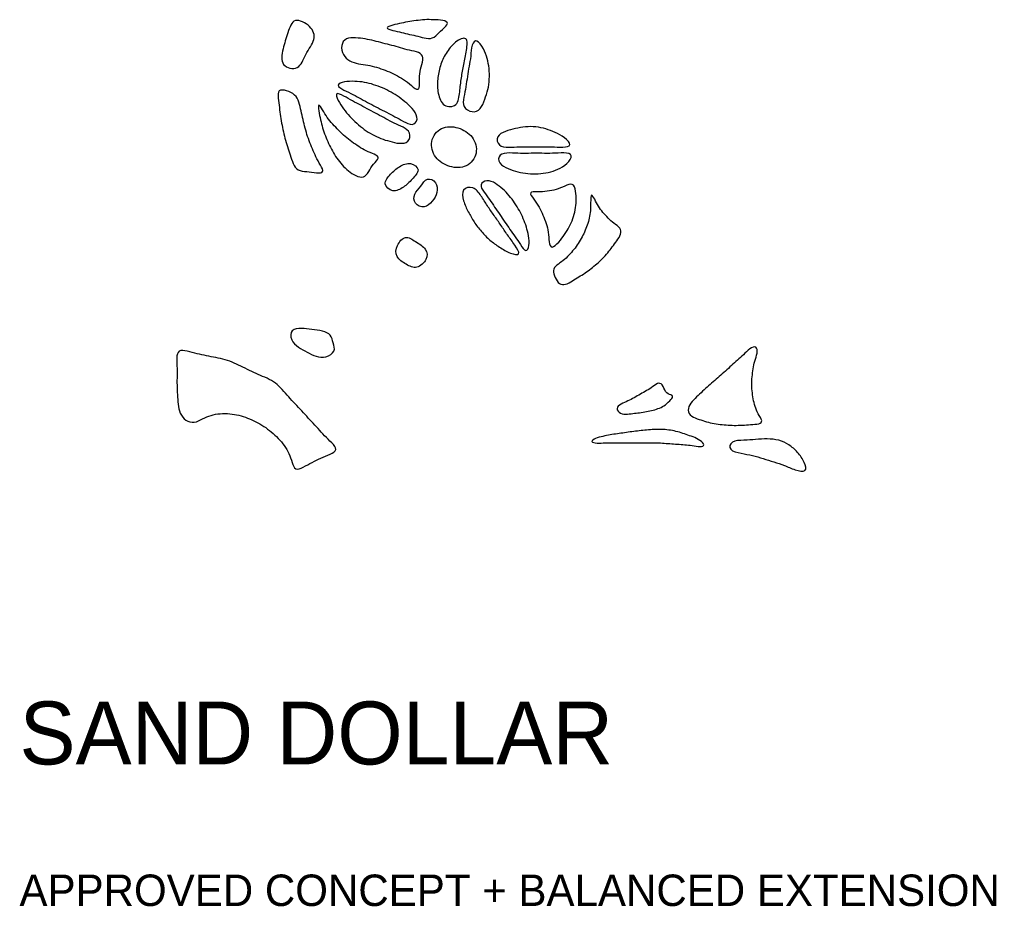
# Model space of a CAD drawing. Header units: inches. Extents: x 36 to 189, y -75 to 56.
# Drawn here: x 128 to 134.21, y 0.8 to 6.44 of the extents above; entities that cross this region are included whole.
import ezdxf

# ---------------------------------------------------------------- set-up
doc = ezdxf.new("R2010")
doc.units = ezdxf.units.IN
doc.layers.add('12_OPTION_LABEL', color=7, linetype='Continuous', lineweight=15)
doc.layers.add('13_CONCEPT_ICON', color=7, linetype='Continuous', lineweight=15)

# ---------------------------------------------------------------- blocks, each defined once
blk = doc.blocks.new('CONCEPT_ICON_05_SAND_DOLLAR')
at = {"layer": '13_CONCEPT_ICON'}
for points, knots in [([(48.169, 45.103), (48.285, 45.135), (48.47, 45.04), (48.584, 44.929), (48.697, 44.818), (48.739, 44.691), (48.704, 44.555), (48.668, 44.419), (48.555, 44.274), (48.474, 44.119), (48.393, 43.965), (48.343, 43.802), (48.223, 43.741), (48.102, 43.681), (47.911, 43.723), (47.828, 43.831), (47.745, 43.939), (47.769, 44.114), (47.809, 44.278), (47.848, 44.442), (47.902, 44.596), (47.953, 44.753), (48.004, 44.91), (48.052, 45.07), (48.169, 45.103)], [0, 0, 0, 0, 0.125, 0.125, 0.125, 0.25, 0.25, 0.25, 0.375, 0.375, 0.375, 0.5, 0.5, 0.5, 0.625, 0.625, 0.625, 0.75, 0.75, 0.75, 0.875, 0.875, 0.875, 1, 1, 1, 1]), ([(50.841, 44.894), (50.841, 44.921), (50.92, 44.948), (51.004, 44.971), (51.087, 44.994), (51.175, 45.012), (51.257, 45.03), (51.34, 45.048), (51.417, 45.065), (51.497, 45.079), (51.578, 45.092), (51.662, 45.102), (51.746, 45.111), (51.831, 45.12), (51.916, 45.129), (51.999, 45.132), (52.082, 45.134), (52.162, 45.13), (52.254, 45.126), (52.347, 45.121), (52.45, 45.116), (52.516, 45.093), (52.581, 45.07), (52.609, 45.03), (52.58, 44.979), (52.551, 44.929), (52.466, 44.867), (52.396, 44.8), (52.326, 44.733), (52.27, 44.662), (52.204, 44.623), (52.138, 44.584), (52.06, 44.578), (51.98, 44.589), (51.9, 44.6), (51.818, 44.628), (51.736, 44.649), (51.655, 44.67), (51.574, 44.684), (51.495, 44.702), (51.417, 44.719), (51.34, 44.74), (51.258, 44.759), (51.176, 44.778), (51.088, 44.796), (51.005, 44.818), (50.921, 44.84), (50.841, 44.867), (50.841, 44.894)], [0, 0, 0, 0, 0.0625, 0.0625, 0.0625, 0.125, 0.125, 0.125, 0.1875, 0.1875, 0.1875, 0.25, 0.25, 0.25, 0.3125, 0.3125, 0.3125, 0.375, 0.375, 0.375, 0.4375, 0.4375, 0.4375, 0.5, 0.5, 0.5, 0.5625, 0.5625, 0.5625, 0.625, 0.625, 0.625, 0.6875, 0.6875, 0.6875, 0.75, 0.75, 0.75, 0.8125, 0.8125, 0.8125, 0.875, 0.875, 0.875, 0.9375, 0.9375, 0.9375, 1, 1, 1, 1]), ([(49.655, 44.573), (49.728, 44.608), (49.828, 44.607), (49.923, 44.601), (50.019, 44.595), (50.11, 44.584), (50.199, 44.569), (50.288, 44.554), (50.374, 44.536), (50.46, 44.515), (50.546, 44.495), (50.632, 44.472), (50.718, 44.45), (50.804, 44.427), (50.89, 44.405), (50.976, 44.383), (51.061, 44.36), (51.147, 44.337), (51.231, 44.313), (51.315, 44.288), (51.397, 44.262), (51.488, 44.241), (51.579, 44.22), (51.678, 44.205), (51.752, 44.173), (51.826, 44.14), (51.875, 44.089), (51.882, 44.017), (51.889, 43.945), (51.854, 43.85), (51.829, 43.76), (51.804, 43.67), (51.788, 43.584), (51.785, 43.486), (51.781, 43.388), (51.79, 43.279), (51.782, 43.205), (51.775, 43.13), (51.751, 43.091), (51.698, 43.11), (51.645, 43.128), (51.563, 43.203), (51.486, 43.266), (51.408, 43.329), (51.334, 43.381), (51.259, 43.427), (51.183, 43.473), (51.106, 43.515), (51.026, 43.553), (50.947, 43.592), (50.865, 43.627), (50.782, 43.659), (50.7, 43.691), (50.616, 43.72), (50.532, 43.745), (50.447, 43.77), (50.361, 43.791), (50.273, 43.807), (50.185, 43.824), (50.095, 43.834), (50.007, 43.851), (49.918, 43.867), (49.83, 43.889), (49.754, 43.932), (49.677, 43.974), (49.611, 44.038), (49.569, 44.118), (49.526, 44.198), (49.505, 44.295), (49.519, 44.38), (49.533, 44.464), (49.581, 44.537), (49.655, 44.573)], [0, 0, 0, 0, 0.041667, 0.041667, 0.041667, 0.083333, 0.083333, 0.083333, 0.125, 0.125, 0.125, 0.166667, 0.166667, 0.166667, 0.208333, 0.208333, 0.208333, 0.25, 0.25, 0.25, 0.291667, 0.291667, 0.291667, 0.333333, 0.333333, 0.333333, 0.375, 0.375, 0.375, 0.416667, 0.416667, 0.416667, 0.458333, 0.458333, 0.458333, 0.5, 0.5, 0.5, 0.541667, 0.541667, 0.541667, 0.583333, 0.583333, 0.583333, 0.625, 0.625, 0.625, 0.666667, 0.666667, 0.666667, 0.708333, 0.708333, 0.708333, 0.75, 0.75, 0.75, 0.791667, 0.791667, 0.791667, 0.833333, 0.833333, 0.833333, 0.875, 0.875, 0.875, 0.916667, 0.916667, 0.916667, 0.958333, 0.958333, 0.958333, 1, 1, 1, 1]), ([(52.838, 42.663), (52.756, 42.587), (52.609, 42.582), (52.509, 42.648), (52.408, 42.714), (52.355, 42.851), (52.328, 42.988), (52.301, 43.125), (52.301, 43.263), (52.314, 43.398), (52.326, 43.533), (52.351, 43.666), (52.39, 43.791), (52.429, 43.916), (52.482, 44.034), (52.554, 44.151), (52.626, 44.269), (52.716, 44.387), (52.827, 44.475), (52.939, 44.563), (53.071, 44.621), (53.13, 44.576), (53.188, 44.532), (53.172, 44.384), (53.148, 44.242), (53.125, 44.099), (53.095, 43.962), (53.069, 43.83), (53.043, 43.697), (53.021, 43.568), (53.002, 43.437), (52.983, 43.305), (52.967, 43.17), (52.951, 43.029), (52.935, 42.888), (52.919, 42.74), (52.838, 42.663)], [0, 0, 0, 0, 0.083333, 0.083333, 0.083333, 0.166667, 0.166667, 0.166667, 0.25, 0.25, 0.25, 0.333333, 0.333333, 0.333333, 0.416667, 0.416667, 0.416667, 0.5, 0.5, 0.5, 0.583333, 0.583333, 0.583333, 0.666667, 0.666667, 0.666667, 0.75, 0.75, 0.75, 0.833333, 0.833333, 0.833333, 0.916667, 0.916667, 0.916667, 1, 1, 1, 1]), ([(53.081, 42.604), (53.039, 42.682), (53.054, 42.778), (53.073, 42.877), (53.091, 42.977), (53.114, 43.079), (53.131, 43.179), (53.148, 43.28), (53.16, 43.378), (53.174, 43.478), (53.189, 43.577), (53.206, 43.677), (53.223, 43.774), (53.241, 43.871), (53.259, 43.964), (53.271, 44.071), (53.283, 44.178), (53.288, 44.297), (53.315, 44.386), (53.342, 44.474), (53.389, 44.531), (53.451, 44.508), (53.512, 44.486), (53.587, 44.384), (53.64, 44.287), (53.693, 44.189), (53.725, 44.097), (53.751, 44.003), (53.776, 43.908), (53.795, 43.811), (53.806, 43.71), (53.817, 43.608), (53.819, 43.502), (53.812, 43.398), (53.806, 43.295), (53.792, 43.195), (53.769, 43.099), (53.746, 43.004), (53.714, 42.914), (53.679, 42.816), (53.644, 42.717), (53.604, 42.611), (53.544, 42.542), (53.483, 42.473), (53.401, 42.441), (53.311, 42.455), (53.221, 42.468), (53.123, 42.527), (53.081, 42.604)], [0, 0, 0, 0, 0.0625, 0.0625, 0.0625, 0.125, 0.125, 0.125, 0.1875, 0.1875, 0.1875, 0.25, 0.25, 0.25, 0.3125, 0.3125, 0.3125, 0.375, 0.375, 0.375, 0.4375, 0.4375, 0.4375, 0.5, 0.5, 0.5, 0.5625, 0.5625, 0.5625, 0.625, 0.625, 0.625, 0.6875, 0.6875, 0.6875, 0.75, 0.75, 0.75, 0.8125, 0.8125, 0.8125, 0.875, 0.875, 0.875, 0.9375, 0.9375, 0.9375, 1, 1, 1, 1]), ([(49.415, 43.223), (49.416, 43.265), (49.5, 43.301), (49.595, 43.319), (49.69, 43.338), (49.798, 43.341), (49.898, 43.337), (49.997, 43.333), (50.089, 43.323), (50.179, 43.307), (50.27, 43.291), (50.359, 43.268), (50.447, 43.24), (50.535, 43.213), (50.621, 43.181), (50.706, 43.145), (50.79, 43.108), (50.873, 43.067), (50.953, 43.021), (51.034, 42.975), (51.112, 42.925), (51.188, 42.872), (51.264, 42.818), (51.338, 42.76), (51.411, 42.697), (51.483, 42.634), (51.555, 42.567), (51.614, 42.487), (51.672, 42.408), (51.718, 42.317), (51.71, 42.238), (51.702, 42.159), (51.64, 42.093), (51.565, 42.084), (51.489, 42.076), (51.401, 42.126), (51.315, 42.173), (51.23, 42.22), (51.149, 42.264), (51.068, 42.307), (50.986, 42.351), (50.905, 42.394), (50.823, 42.436), (50.741, 42.478), (50.658, 42.519), (50.575, 42.562), (50.493, 42.604), (50.412, 42.648), (50.33, 42.692), (50.248, 42.736), (50.166, 42.779), (50.086, 42.823), (50.005, 42.867), (49.928, 42.911), (49.843, 42.954), (49.758, 42.997), (49.667, 43.038), (49.581, 43.084), (49.495, 43.13), (49.414, 43.18), (49.415, 43.223)], [0, 0, 0, 0, 0.05, 0.05, 0.05, 0.1, 0.1, 0.1, 0.15, 0.15, 0.15, 0.2, 0.2, 0.2, 0.25, 0.25, 0.25, 0.3, 0.3, 0.3, 0.35, 0.35, 0.35, 0.4, 0.4, 0.4, 0.45, 0.45, 0.45, 0.5, 0.5, 0.5, 0.55, 0.55, 0.55, 0.6, 0.6, 0.6, 0.65, 0.65, 0.65, 0.7, 0.7, 0.7, 0.75, 0.75, 0.75, 0.8, 0.8, 0.8, 0.85, 0.85, 0.85, 0.9, 0.9, 0.9, 0.95, 0.95, 0.95, 1, 1, 1, 1]), ([(47.701, 43.061), (47.743, 43.098), (47.828, 43.086), (47.913, 43.061), (47.999, 43.035), (48.085, 42.996), (48.146, 42.939), (48.208, 42.883), (48.245, 42.809), (48.272, 42.729), (48.3, 42.648), (48.318, 42.562), (48.336, 42.477), (48.354, 42.392), (48.373, 42.309), (48.392, 42.226), (48.411, 42.142), (48.431, 42.059), (48.453, 41.976), (48.475, 41.893), (48.5, 41.811), (48.526, 41.73), (48.553, 41.649), (48.583, 41.569), (48.615, 41.49), (48.647, 41.411), (48.681, 41.333), (48.715, 41.256), (48.749, 41.179), (48.782, 41.102), (48.829, 41.021), (48.875, 40.939), (48.935, 40.854), (48.956, 40.79), (48.978, 40.727), (48.962, 40.685), (48.902, 40.675), (48.842, 40.665), (48.738, 40.687), (48.64, 40.697), (48.542, 40.708), (48.45, 40.708), (48.368, 40.725), (48.286, 40.742), (48.215, 40.777), (48.165, 40.838), (48.115, 40.899), (48.088, 40.987), (48.06, 41.071), (48.032, 41.155), (48.005, 41.236), (47.977, 41.316), (47.95, 41.397), (47.924, 41.477), (47.9, 41.559), (47.876, 41.641), (47.855, 41.724), (47.835, 41.808), (47.816, 41.891), (47.798, 41.975), (47.781, 42.06), (47.764, 42.145), (47.749, 42.23), (47.737, 42.315), (47.725, 42.4), (47.715, 42.485), (47.703, 42.574), (47.692, 42.663), (47.677, 42.756), (47.669, 42.847), (47.661, 42.937), (47.659, 43.023), (47.701, 43.061)], [0, 0, 0, 0, 0.041667, 0.041667, 0.041667, 0.083333, 0.083333, 0.083333, 0.125, 0.125, 0.125, 0.166667, 0.166667, 0.166667, 0.208333, 0.208333, 0.208333, 0.25, 0.25, 0.25, 0.291667, 0.291667, 0.291667, 0.333333, 0.333333, 0.333333, 0.375, 0.375, 0.375, 0.416667, 0.416667, 0.416667, 0.458333, 0.458333, 0.458333, 0.5, 0.5, 0.5, 0.541667, 0.541667, 0.541667, 0.583333, 0.583333, 0.583333, 0.625, 0.625, 0.625, 0.666667, 0.666667, 0.666667, 0.708333, 0.708333, 0.708333, 0.75, 0.75, 0.75, 0.791667, 0.791667, 0.791667, 0.833333, 0.833333, 0.833333, 0.875, 0.875, 0.875, 0.916667, 0.916667, 0.916667, 0.958333, 0.958333, 0.958333, 1, 1, 1, 1]), ([(49.375, 42.973), (49.405, 42.995), (49.492, 42.956), (49.578, 42.91), (49.665, 42.864), (49.749, 42.812), (49.832, 42.766), (49.914, 42.72), (49.993, 42.681), (50.074, 42.639), (50.154, 42.597), (50.235, 42.552), (50.316, 42.508), (50.397, 42.465), (50.479, 42.423), (50.56, 42.379), (50.641, 42.336), (50.722, 42.291), (50.802, 42.247), (50.882, 42.203), (50.963, 42.161), (51.047, 42.122), (51.131, 42.083), (51.219, 42.048), (51.302, 42.004), (51.384, 41.96), (51.461, 41.906), (51.491, 41.829), (51.52, 41.752), (51.502, 41.652), (51.445, 41.596), (51.388, 41.539), (51.292, 41.528), (51.197, 41.534), (51.102, 41.541), (51.007, 41.567), (50.917, 41.592), (50.827, 41.617), (50.741, 41.641), (50.656, 41.673), (50.572, 41.706), (50.49, 41.747), (50.409, 41.792), (50.329, 41.837), (50.251, 41.886), (50.175, 41.939), (50.1, 41.993), (50.026, 42.051), (49.955, 42.115), (49.883, 42.178), (49.814, 42.248), (49.75, 42.318), (49.687, 42.387), (49.629, 42.457), (49.571, 42.535), (49.514, 42.613), (49.457, 42.699), (49.415, 42.784), (49.373, 42.869), (49.345, 42.951), (49.375, 42.973)], [0, 0, 0, 0, 0.05, 0.05, 0.05, 0.1, 0.1, 0.1, 0.15, 0.15, 0.15, 0.2, 0.2, 0.2, 0.25, 0.25, 0.25, 0.3, 0.3, 0.3, 0.35, 0.35, 0.35, 0.4, 0.4, 0.4, 0.45, 0.45, 0.45, 0.5, 0.5, 0.5, 0.55, 0.55, 0.55, 0.6, 0.6, 0.6, 0.65, 0.65, 0.65, 0.7, 0.7, 0.7, 0.75, 0.75, 0.75, 0.8, 0.8, 0.8, 0.85, 0.85, 0.85, 0.9, 0.9, 0.9, 0.95, 0.95, 0.95, 1, 1, 1, 1]), ([(48.854, 42.642), (48.873, 42.647), (48.916, 42.58), (48.96, 42.508), (49.004, 42.435), (49.05, 42.356), (49.099, 42.285), (49.148, 42.215), (49.2, 42.154), (49.256, 42.092), (49.311, 42.03), (49.372, 41.968), (49.433, 41.907), (49.493, 41.847), (49.555, 41.788), (49.619, 41.733), (49.682, 41.679), (49.748, 41.628), (49.814, 41.578), (49.881, 41.529), (49.948, 41.481), (50.015, 41.437), (50.083, 41.392), (50.15, 41.35), (50.228, 41.315), (50.306, 41.279), (50.394, 41.25), (50.465, 41.218), (50.536, 41.185), (50.589, 41.149), (50.581, 41.101), (50.572, 41.054), (50.501, 40.995), (50.444, 40.927), (50.388, 40.858), (50.346, 40.78), (50.302, 40.71), (50.259, 40.639), (50.214, 40.575), (50.149, 40.555), (50.085, 40.535), (50.001, 40.558), (49.924, 40.594), (49.848, 40.63), (49.779, 40.68), (49.713, 40.733), (49.648, 40.787), (49.586, 40.844), (49.529, 40.906), (49.473, 40.968), (49.422, 41.035), (49.375, 41.103), (49.328, 41.171), (49.284, 41.24), (49.245, 41.311), (49.205, 41.382), (49.168, 41.454), (49.134, 41.528), (49.1, 41.602), (49.069, 41.677), (49.041, 41.753), (49.012, 41.829), (48.985, 41.906), (48.962, 41.982), (48.939, 42.058), (48.92, 42.133), (48.901, 42.217), (48.882, 42.3), (48.864, 42.39), (48.852, 42.475), (48.84, 42.559), (48.835, 42.636), (48.854, 42.642)], [0, 0, 0, 0, 0.041667, 0.041667, 0.041667, 0.083333, 0.083333, 0.083333, 0.125, 0.125, 0.125, 0.166667, 0.166667, 0.166667, 0.208333, 0.208333, 0.208333, 0.25, 0.25, 0.25, 0.291667, 0.291667, 0.291667, 0.333333, 0.333333, 0.333333, 0.375, 0.375, 0.375, 0.416667, 0.416667, 0.416667, 0.458333, 0.458333, 0.458333, 0.5, 0.5, 0.5, 0.541667, 0.541667, 0.541667, 0.583333, 0.583333, 0.583333, 0.625, 0.625, 0.625, 0.666667, 0.666667, 0.666667, 0.708333, 0.708333, 0.708333, 0.75, 0.75, 0.75, 0.791667, 0.791667, 0.791667, 0.833333, 0.833333, 0.833333, 0.875, 0.875, 0.875, 0.916667, 0.916667, 0.916667, 0.958333, 0.958333, 0.958333, 1, 1, 1, 1]), ([(52.48, 41.986), (52.33, 41.931), (52.202, 41.802), (52.153, 41.649), (52.105, 41.497), (52.135, 41.32), (52.221, 41.182), (52.306, 41.043), (52.446, 40.942), (52.604, 40.882), (52.761, 40.822), (52.935, 40.803), (53.086, 40.858), (53.237, 40.912), (53.365, 41.041), (53.413, 41.193), (53.462, 41.346), (53.431, 41.521), (53.345, 41.66), (53.259, 41.798), (53.118, 41.899), (52.961, 41.96), (52.803, 42.02), (52.63, 42.041), (52.48, 41.986)], [0, 0, 0, 0, 0.125, 0.125, 0.125, 0.25, 0.25, 0.25, 0.375, 0.375, 0.375, 0.5, 0.5, 0.5, 0.625, 0.625, 0.625, 0.75, 0.75, 0.75, 0.875, 0.875, 0.875, 1, 1, 1, 1]), ([(54.106, 41.485), (54.043, 41.542), (54.024, 41.647), (54.06, 41.723), (54.096, 41.799), (54.188, 41.846), (54.283, 41.881), (54.377, 41.917), (54.474, 41.942), (54.572, 41.963), (54.669, 41.984), (54.766, 42.003), (54.865, 42.012), (54.965, 42.021), (55.067, 42.021), (55.167, 42.01), (55.267, 41.999), (55.365, 41.978), (55.458, 41.951), (55.552, 41.924), (55.641, 41.892), (55.731, 41.851), (55.821, 41.81), (55.913, 41.76), (55.999, 41.694), (56.085, 41.628), (56.165, 41.547), (56.159, 41.497), (56.152, 41.447), (56.058, 41.428), (55.953, 41.424), (55.848, 41.419), (55.733, 41.428), (55.625, 41.432), (55.518, 41.435), (55.419, 41.432), (55.316, 41.431), (55.214, 41.43), (55.109, 41.429), (55.006, 41.431), (54.902, 41.432), (54.8, 41.435), (54.696, 41.432), (54.591, 41.429), (54.484, 41.421), (54.378, 41.421), (54.272, 41.421), (54.168, 41.429), (54.106, 41.485)], [0, 0, 0, 0, 0.0625, 0.0625, 0.0625, 0.125, 0.125, 0.125, 0.1875, 0.1875, 0.1875, 0.25, 0.25, 0.25, 0.3125, 0.3125, 0.3125, 0.375, 0.375, 0.375, 0.4375, 0.4375, 0.4375, 0.5, 0.5, 0.5, 0.5625, 0.5625, 0.5625, 0.625, 0.625, 0.625, 0.6875, 0.6875, 0.6875, 0.75, 0.75, 0.75, 0.8125, 0.8125, 0.8125, 0.875, 0.875, 0.875, 0.9375, 0.9375, 0.9375, 1, 1, 1, 1]), ([(54.129, 41.188), (54.186, 41.242), (54.297, 41.251), (54.405, 41.252), (54.514, 41.253), (54.62, 41.244), (54.724, 41.242), (54.828, 41.239), (54.93, 41.242), (55.034, 41.243), (55.137, 41.245), (55.243, 41.245), (55.345, 41.243), (55.447, 41.242), (55.547, 41.239), (55.654, 41.243), (55.761, 41.247), (55.876, 41.257), (55.981, 41.253), (56.087, 41.249), (56.183, 41.229), (56.198, 41.172), (56.213, 41.114), (56.147, 41.019), (56.069, 40.945), (55.99, 40.871), (55.899, 40.818), (55.808, 40.778), (55.716, 40.738), (55.625, 40.71), (55.529, 40.689), (55.433, 40.668), (55.334, 40.654), (55.235, 40.648), (55.135, 40.641), (55.037, 40.643), (54.938, 40.653), (54.84, 40.663), (54.741, 40.681), (54.646, 40.704), (54.551, 40.728), (54.459, 40.756), (54.363, 40.796), (54.267, 40.836), (54.167, 40.886), (54.118, 40.961), (54.069, 41.035), (54.072, 41.134), (54.129, 41.188)], [0, 0, 0, 0, 0.0625, 0.0625, 0.0625, 0.125, 0.125, 0.125, 0.1875, 0.1875, 0.1875, 0.25, 0.25, 0.25, 0.3125, 0.3125, 0.3125, 0.375, 0.375, 0.375, 0.4375, 0.4375, 0.4375, 0.5, 0.5, 0.5, 0.5625, 0.5625, 0.5625, 0.625, 0.625, 0.625, 0.6875, 0.6875, 0.6875, 0.75, 0.75, 0.75, 0.8125, 0.8125, 0.8125, 0.875, 0.875, 0.875, 0.9375, 0.9375, 0.9375, 1, 1, 1, 1]), ([(51.523, 40.944), (51.414, 40.96), (51.298, 40.913), (51.199, 40.853), (51.1, 40.793), (51.019, 40.721), (50.938, 40.634), (50.856, 40.547), (50.774, 40.446), (50.784, 40.352), (50.793, 40.258), (50.895, 40.171), (51.002, 40.155), (51.108, 40.139), (51.22, 40.193), (51.313, 40.259), (51.407, 40.325), (51.483, 40.403), (51.567, 40.49), (51.651, 40.577), (51.743, 40.673), (51.738, 40.761), (51.733, 40.849), (51.631, 40.928), (51.523, 40.944)], [0, 0, 0, 0, 0.125, 0.125, 0.125, 0.25, 0.25, 0.25, 0.375, 0.375, 0.375, 0.5, 0.5, 0.5, 0.625, 0.625, 0.625, 0.75, 0.75, 0.75, 0.875, 0.875, 0.875, 1, 1, 1, 1]), ([(52.012, 40.488), (51.935, 40.465), (51.882, 40.37), (51.818, 40.288), (51.754, 40.207), (51.679, 40.138), (51.643, 40.051), (51.606, 39.965), (51.608, 39.86), (51.662, 39.788), (51.716, 39.715), (51.824, 39.674), (51.916, 39.687), (52.009, 39.701), (52.087, 39.77), (52.151, 39.847), (52.214, 39.925), (52.263, 40.01), (52.284, 40.107), (52.305, 40.203), (52.299, 40.31), (52.245, 40.388), (52.191, 40.465), (52.09, 40.512), (52.012, 40.488)], [0, 0, 0, 0, 0.125, 0.125, 0.125, 0.25, 0.25, 0.25, 0.375, 0.375, 0.375, 0.5, 0.5, 0.5, 0.625, 0.625, 0.625, 0.75, 0.75, 0.75, 0.875, 0.875, 0.875, 1, 1, 1, 1]), ([(53.572, 40.328), (53.587, 40.391), (53.664, 40.439), (53.745, 40.445), (53.827, 40.451), (53.912, 40.414), (53.99, 40.367), (54.067, 40.32), (54.136, 40.263), (54.202, 40.203), (54.268, 40.142), (54.332, 40.078), (54.39, 40.01), (54.448, 39.942), (54.501, 39.871), (54.55, 39.798), (54.599, 39.725), (54.645, 39.651), (54.687, 39.575), (54.73, 39.498), (54.768, 39.42), (54.802, 39.34), (54.836, 39.26), (54.866, 39.179), (54.892, 39.098), (54.917, 39.017), (54.937, 38.937), (54.952, 38.844), (54.967, 38.751), (54.976, 38.646), (54.965, 38.56), (54.953, 38.473), (54.921, 38.406), (54.876, 38.414), (54.83, 38.422), (54.773, 38.505), (54.719, 38.585), (54.666, 38.665), (54.617, 38.741), (54.567, 38.814), (54.517, 38.887), (54.465, 38.956), (54.414, 39.027), (54.364, 39.098), (54.314, 39.171), (54.264, 39.244), (54.215, 39.317), (54.167, 39.39), (54.117, 39.463), (54.067, 39.535), (54.016, 39.607), (53.968, 39.68), (53.919, 39.752), (53.874, 39.825), (53.822, 39.897), (53.77, 39.97), (53.712, 40.042), (53.659, 40.116), (53.606, 40.19), (53.558, 40.266), (53.572, 40.328)], [0, 0, 0, 0, 0.05, 0.05, 0.05, 0.1, 0.1, 0.1, 0.15, 0.15, 0.15, 0.2, 0.2, 0.2, 0.25, 0.25, 0.25, 0.3, 0.3, 0.3, 0.35, 0.35, 0.35, 0.4, 0.4, 0.4, 0.45, 0.45, 0.45, 0.5, 0.5, 0.5, 0.55, 0.55, 0.55, 0.6, 0.6, 0.6, 0.65, 0.65, 0.65, 0.7, 0.7, 0.7, 0.75, 0.75, 0.75, 0.8, 0.8, 0.8, 0.85, 0.85, 0.85, 0.9, 0.9, 0.9, 0.95, 0.95, 0.95, 1, 1, 1, 1]), ([(53.065, 40.172), (53.117, 40.245), (53.237, 40.272), (53.333, 40.238), (53.429, 40.203), (53.501, 40.106), (53.568, 40.009), (53.634, 39.911), (53.696, 39.812), (53.759, 39.716), (53.822, 39.62), (53.887, 39.527), (53.953, 39.432), (54.019, 39.338), (54.086, 39.243), (54.15, 39.148), (54.214, 39.054), (54.275, 38.962), (54.343, 38.867), (54.411, 38.772), (54.484, 38.675), (54.554, 38.573), (54.623, 38.471), (54.688, 38.364), (54.666, 38.321), (54.643, 38.278), (54.534, 38.298), (54.425, 38.34), (54.315, 38.382), (54.206, 38.447), (54.107, 38.512), (54.008, 38.577), (53.919, 38.643), (53.832, 38.718), (53.745, 38.794), (53.659, 38.88), (53.581, 38.969), (53.503, 39.058), (53.433, 39.152), (53.371, 39.247), (53.309, 39.342), (53.255, 39.44), (53.202, 39.541), (53.149, 39.643), (53.097, 39.749), (53.063, 39.863), (53.029, 39.976), (53.013, 40.098), (53.065, 40.172)], [0, 0, 0, 0, 0.0625, 0.0625, 0.0625, 0.125, 0.125, 0.125, 0.1875, 0.1875, 0.1875, 0.25, 0.25, 0.25, 0.3125, 0.3125, 0.3125, 0.375, 0.375, 0.375, 0.4375, 0.4375, 0.4375, 0.5, 0.5, 0.5, 0.5625, 0.5625, 0.5625, 0.625, 0.625, 0.625, 0.6875, 0.6875, 0.6875, 0.75, 0.75, 0.75, 0.8125, 0.8125, 0.8125, 0.875, 0.875, 0.875, 0.9375, 0.9375, 0.9375, 1, 1, 1, 1]), ([(55.017, 40.09), (55.035, 40.124), (55.123, 40.122), (55.217, 40.122), (55.311, 40.123), (55.41, 40.127), (55.501, 40.137), (55.591, 40.148), (55.673, 40.165), (55.756, 40.191), (55.839, 40.217), (55.924, 40.253), (56.007, 40.289), (56.09, 40.326), (56.171, 40.363), (56.226, 40.34), (56.28, 40.317), (56.307, 40.234), (56.323, 40.143), (56.339, 40.053), (56.343, 39.955), (56.341, 39.863), (56.338, 39.771), (56.329, 39.684), (56.314, 39.598), (56.298, 39.512), (56.276, 39.427), (56.247, 39.344), (56.218, 39.262), (56.182, 39.181), (56.141, 39.105), (56.101, 39.028), (56.056, 38.955), (56.006, 38.881), (55.955, 38.807), (55.9, 38.732), (55.834, 38.659), (55.767, 38.586), (55.69, 38.515), (55.641, 38.513), (55.591, 38.511), (55.569, 38.579), (55.557, 38.664), (55.545, 38.749), (55.542, 38.852), (55.529, 38.944), (55.516, 39.037), (55.493, 39.118), (55.466, 39.199), (55.439, 39.281), (55.408, 39.364), (55.375, 39.444), (55.343, 39.524), (55.308, 39.601), (55.263, 39.679), (55.218, 39.758), (55.162, 39.836), (55.107, 39.911), (55.053, 39.985), (54.999, 40.056), (55.017, 40.09)], [0, 0, 0, 0, 0.05, 0.05, 0.05, 0.1, 0.1, 0.1, 0.15, 0.15, 0.15, 0.2, 0.2, 0.2, 0.25, 0.25, 0.25, 0.3, 0.3, 0.3, 0.35, 0.35, 0.35, 0.4, 0.4, 0.4, 0.45, 0.45, 0.45, 0.5, 0.5, 0.5, 0.55, 0.55, 0.55, 0.6, 0.6, 0.6, 0.65, 0.65, 0.65, 0.7, 0.7, 0.7, 0.75, 0.75, 0.75, 0.8, 0.8, 0.8, 0.85, 0.85, 0.85, 0.9, 0.9, 0.9, 0.95, 0.95, 0.95, 1, 1, 1, 1]), ([(56.791, 40.02), (56.811, 40.026), (56.845, 39.97), (56.88, 39.904), (56.914, 39.839), (56.949, 39.765), (56.988, 39.7), (57.027, 39.635), (57.07, 39.579), (57.118, 39.523), (57.165, 39.468), (57.216, 39.412), (57.27, 39.359), (57.323, 39.306), (57.379, 39.255), (57.441, 39.208), (57.502, 39.161), (57.57, 39.118), (57.607, 39.066), (57.644, 39.015), (57.65, 38.953), (57.632, 38.89), (57.613, 38.826), (57.568, 38.761), (57.524, 38.699), (57.48, 38.637), (57.437, 38.578), (57.393, 38.521), (57.35, 38.463), (57.305, 38.405), (57.258, 38.348), (57.211, 38.291), (57.161, 38.235), (57.109, 38.181), (57.056, 38.128), (57, 38.079), (56.944, 38.03), (56.888, 37.982), (56.831, 37.935), (56.774, 37.89), (56.716, 37.845), (56.657, 37.801), (56.598, 37.761), (56.538, 37.72), (56.477, 37.682), (56.416, 37.645), (56.355, 37.607), (56.294, 37.57), (56.23, 37.531), (56.166, 37.492), (56.1, 37.45), (56.034, 37.432), (55.969, 37.414), (55.905, 37.418), (55.853, 37.454), (55.802, 37.491), (55.762, 37.559), (55.73, 37.629), (55.697, 37.7), (55.671, 37.772), (55.678, 37.832), (55.686, 37.893), (55.727, 37.942), (55.781, 37.987), (55.835, 38.032), (55.901, 38.073), (55.961, 38.12), (56.021, 38.168), (56.073, 38.222), (56.125, 38.277), (56.177, 38.332), (56.228, 38.387), (56.274, 38.444), (56.321, 38.501), (56.363, 38.561), (56.402, 38.622), (56.441, 38.683), (56.478, 38.745), (56.512, 38.809), (56.546, 38.872), (56.578, 38.936), (56.606, 39.002), (56.635, 39.068), (56.659, 39.135), (56.68, 39.204), (56.701, 39.272), (56.718, 39.342), (56.732, 39.412), (56.746, 39.482), (56.756, 39.551), (56.76, 39.629), (56.764, 39.707), (56.762, 39.792), (56.763, 39.869), (56.765, 39.946), (56.771, 40.014), (56.791, 40.02)], [0, 0, 0, 0, 0.03125, 0.03125, 0.03125, 0.0625, 0.0625, 0.0625, 0.09375, 0.09375, 0.09375, 0.125, 0.125, 0.125, 0.15625, 0.15625, 0.15625, 0.1875, 0.1875, 0.1875, 0.21875, 0.21875, 0.21875, 0.25, 0.25, 0.25, 0.28125, 0.28125, 0.28125, 0.3125, 0.3125, 0.3125, 0.34375, 0.34375, 0.34375, 0.375, 0.375, 0.375, 0.40625, 0.40625, 0.40625, 0.4375, 0.4375, 0.4375, 0.46875, 0.46875, 0.46875, 0.5, 0.5, 0.5, 0.53125, 0.53125, 0.53125, 0.5625, 0.5625, 0.5625, 0.59375, 0.59375, 0.59375, 0.625, 0.625, 0.625, 0.65625, 0.65625, 0.65625, 0.6875, 0.6875, 0.6875, 0.71875, 0.71875, 0.71875, 0.75, 0.75, 0.75, 0.78125, 0.78125, 0.78125, 0.8125, 0.8125, 0.8125, 0.84375, 0.84375, 0.84375, 0.875, 0.875, 0.875, 0.90625, 0.90625, 0.90625, 0.9375, 0.9375, 0.9375, 0.96875, 0.96875, 0.96875, 1, 1, 1, 1]), ([(51.376, 38.794), (51.283, 38.777), (51.192, 38.671), (51.141, 38.561), (51.09, 38.451), (51.079, 38.336), (51.129, 38.242), (51.178, 38.148), (51.288, 38.075), (51.393, 38.014), (51.499, 37.954), (51.601, 37.905), (51.706, 37.93), (51.811, 37.955), (51.92, 38.053), (51.97, 38.155), (52.021, 38.257), (52.013, 38.364), (51.951, 38.45), (51.889, 38.537), (51.774, 38.603), (51.669, 38.672), (51.564, 38.74), (51.469, 38.812), (51.376, 38.794)], [0, 0, 0, 0, 0.125, 0.125, 0.125, 0.25, 0.25, 0.25, 0.375, 0.375, 0.375, 0.5, 0.5, 0.5, 0.625, 0.625, 0.625, 0.75, 0.75, 0.75, 0.875, 0.875, 0.875, 1, 1, 1, 1]), ([(49.184, 35.953), (49.232, 35.894), (49.247, 35.81), (49.27, 35.727), (49.293, 35.644), (49.323, 35.561), (49.289, 35.488), (49.254, 35.415), (49.154, 35.352), (49.056, 35.325), (48.958, 35.298), (48.861, 35.308), (48.77, 35.337), (48.679, 35.365), (48.594, 35.413), (48.509, 35.459), (48.424, 35.505), (48.34, 35.549), (48.259, 35.606), (48.177, 35.663), (48.1, 35.731), (48.062, 35.82), (48.024, 35.909), (48.025, 36.019), (48.08, 36.08), (48.134, 36.14), (48.24, 36.152), (48.344, 36.15), (48.447, 36.148), (48.546, 36.133), (48.65, 36.118), (48.754, 36.104), (48.863, 36.092), (48.958, 36.068), (49.053, 36.045), (49.135, 36.011), (49.184, 35.953)], [0, 0, 0, 0, 0.083333, 0.083333, 0.083333, 0.166667, 0.166667, 0.166667, 0.25, 0.25, 0.25, 0.333333, 0.333333, 0.333333, 0.416667, 0.416667, 0.416667, 0.5, 0.5, 0.5, 0.583333, 0.583333, 0.583333, 0.666667, 0.666667, 0.666667, 0.75, 0.75, 0.75, 0.833333, 0.833333, 0.833333, 0.916667, 0.916667, 0.916667, 1, 1, 1, 1]), ([(61.533, 35.609), (61.584, 35.606), (61.613, 35.553), (61.612, 35.484), (61.611, 35.416), (61.581, 35.332), (61.557, 35.254), (61.533, 35.176), (61.516, 35.103), (61.502, 35.028), (61.489, 34.954), (61.478, 34.877), (61.469, 34.8), (61.459, 34.723), (61.45, 34.645), (61.449, 34.566), (61.447, 34.488), (61.453, 34.409), (61.462, 34.331), (61.47, 34.253), (61.481, 34.176), (61.495, 34.101), (61.509, 34.026), (61.525, 33.953), (61.548, 33.88), (61.571, 33.807), (61.6, 33.736), (61.64, 33.664), (61.68, 33.592), (61.731, 33.52), (61.74, 33.469), (61.749, 33.418), (61.716, 33.388), (61.654, 33.372), (61.592, 33.356), (61.5, 33.355), (61.416, 33.35), (61.331, 33.346), (61.255, 33.338), (61.177, 33.333), (61.099, 33.328), (61.019, 33.326), (60.939, 33.327), (60.86, 33.328), (60.78, 33.332), (60.702, 33.338), (60.623, 33.344), (60.546, 33.353), (60.47, 33.363), (60.393, 33.374), (60.317, 33.386), (60.243, 33.404), (60.17, 33.421), (60.098, 33.443), (60.026, 33.466), (59.953, 33.489), (59.878, 33.512), (59.806, 33.544), (59.734, 33.576), (59.664, 33.616), (59.629, 33.673), (59.594, 33.73), (59.594, 33.805), (59.622, 33.874), (59.649, 33.943), (59.704, 34.007), (59.761, 34.067), (59.817, 34.127), (59.875, 34.182), (59.933, 34.237), (59.991, 34.291), (60.049, 34.345), (60.107, 34.398), (60.166, 34.451), (60.224, 34.504), (60.283, 34.556), (60.342, 34.608), (60.402, 34.66), (60.461, 34.712), (60.52, 34.763), (60.579, 34.815), (60.638, 34.868), (60.697, 34.92), (60.756, 34.972), (60.815, 35.025), (60.874, 35.077), (60.933, 35.129), (60.992, 35.181), (61.05, 35.233), (61.108, 35.284), (61.166, 35.34), (61.223, 35.396), (61.28, 35.457), (61.345, 35.511), (61.409, 35.565), (61.482, 35.613), (61.533, 35.609)], [0, 0, 0, 0, 0.03125, 0.03125, 0.03125, 0.0625, 0.0625, 0.0625, 0.09375, 0.09375, 0.09375, 0.125, 0.125, 0.125, 0.15625, 0.15625, 0.15625, 0.1875, 0.1875, 0.1875, 0.21875, 0.21875, 0.21875, 0.25, 0.25, 0.25, 0.28125, 0.28125, 0.28125, 0.3125, 0.3125, 0.3125, 0.34375, 0.34375, 0.34375, 0.375, 0.375, 0.375, 0.40625, 0.40625, 0.40625, 0.4375, 0.4375, 0.4375, 0.46875, 0.46875, 0.46875, 0.5, 0.5, 0.5, 0.53125, 0.53125, 0.53125, 0.5625, 0.5625, 0.5625, 0.59375, 0.59375, 0.59375, 0.625, 0.625, 0.625, 0.65625, 0.65625, 0.65625, 0.6875, 0.6875, 0.6875, 0.71875, 0.71875, 0.71875, 0.75, 0.75, 0.75, 0.78125, 0.78125, 0.78125, 0.8125, 0.8125, 0.8125, 0.84375, 0.84375, 0.84375, 0.875, 0.875, 0.875, 0.90625, 0.90625, 0.90625, 0.9375, 0.9375, 0.9375, 0.96875, 0.96875, 0.96875, 1, 1, 1, 1]), ([(48.183, 32.06), (48.13, 32.083), (48.104, 32.162), (48.076, 32.247), (48.048, 32.333), (48.018, 32.424), (47.98, 32.506), (47.941, 32.589), (47.894, 32.663), (47.842, 32.736), (47.79, 32.809), (47.734, 32.881), (47.671, 32.948), (47.608, 33.016), (47.54, 33.078), (47.469, 33.136), (47.399, 33.195), (47.326, 33.249), (47.251, 33.298), (47.176, 33.348), (47.099, 33.391), (47.02, 33.432), (46.94, 33.472), (46.86, 33.508), (46.777, 33.54), (46.695, 33.571), (46.611, 33.598), (46.524, 33.619), (46.438, 33.64), (46.349, 33.655), (46.258, 33.663), (46.167, 33.671), (46.073, 33.67), (45.982, 33.664), (45.89, 33.657), (45.801, 33.643), (45.716, 33.618), (45.631, 33.594), (45.55, 33.557), (45.47, 33.516), (45.39, 33.475), (45.31, 33.43), (45.227, 33.418), (45.144, 33.406), (45.057, 33.428), (44.985, 33.477), (44.913, 33.526), (44.856, 33.602), (44.819, 33.684), (44.782, 33.766), (44.765, 33.855), (44.755, 33.945), (44.745, 34.036), (44.741, 34.127), (44.737, 34.219), (44.732, 34.311), (44.727, 34.403), (44.725, 34.496), (44.722, 34.589), (44.724, 34.682), (44.725, 34.775), (44.726, 34.867), (44.726, 34.959), (44.722, 35.059), (44.718, 35.158), (44.71, 35.264), (44.722, 35.347), (44.735, 35.43), (44.768, 35.488), (44.834, 35.503), (44.901, 35.517), (45, 35.487), (45.097, 35.462), (45.193, 35.436), (45.286, 35.415), (45.378, 35.395), (45.47, 35.375), (45.56, 35.357), (45.651, 35.339), (45.742, 35.321), (45.834, 35.303), (45.926, 35.284), (46.017, 35.265), (46.109, 35.244), (46.196, 35.215), (46.284, 35.185), (46.369, 35.147), (46.454, 35.107), (46.539, 35.067), (46.623, 35.027), (46.708, 34.987), (46.792, 34.947), (46.877, 34.907), (46.961, 34.868), (47.046, 34.829), (47.131, 34.79), (47.217, 34.752), (47.303, 34.715), (47.39, 34.679), (47.471, 34.633), (47.551, 34.587), (47.624, 34.532), (47.691, 34.468), (47.758, 34.404), (47.818, 34.332), (47.881, 34.262), (47.943, 34.191), (48.006, 34.123), (48.07, 34.054), (48.133, 33.986), (48.197, 33.918), (48.261, 33.849), (48.324, 33.781), (48.387, 33.712), (48.451, 33.643), (48.514, 33.575), (48.578, 33.506), (48.641, 33.438), (48.705, 33.369), (48.769, 33.3), (48.831, 33.232), (48.893, 33.164), (48.954, 33.096), (49.021, 33.026), (49.088, 32.957), (49.161, 32.887), (49.227, 32.817), (49.293, 32.748), (49.352, 32.681), (49.345, 32.625), (49.338, 32.57), (49.264, 32.528), (49.18, 32.487), (49.095, 32.447), (48.999, 32.408), (48.911, 32.37), (48.823, 32.331), (48.743, 32.292), (48.658, 32.248), (48.574, 32.204), (48.485, 32.154), (48.4, 32.113), (48.316, 32.071), (48.236, 32.037), (48.183, 32.06)], [0, 0, 0, 0, 0.020833, 0.020833, 0.020833, 0.041667, 0.041667, 0.041667, 0.0625, 0.0625, 0.0625, 0.083333, 0.083333, 0.083333, 0.104167, 0.104167, 0.104167, 0.125, 0.125, 0.125, 0.145833, 0.145833, 0.145833, 0.166667, 0.166667, 0.166667, 0.1875, 0.1875, 0.1875, 0.208333, 0.208333, 0.208333, 0.229167, 0.229167, 0.229167, 0.25, 0.25, 0.25, 0.270833, 0.270833, 0.270833, 0.291667, 0.291667, 0.291667, 0.3125, 0.3125, 0.3125, 0.333333, 0.333333, 0.333333, 0.354167, 0.354167, 0.354167, 0.375, 0.375, 0.375, 0.395833, 0.395833, 0.395833, 0.416667, 0.416667, 0.416667, 0.4375, 0.4375, 0.4375, 0.458333, 0.458333, 0.458333, 0.479167, 0.479167, 0.479167, 0.5, 0.5, 0.5, 0.520833, 0.520833, 0.520833, 0.541667, 0.541667, 0.541667, 0.5625, 0.5625, 0.5625, 0.583333, 0.583333, 0.583333, 0.604167, 0.604167, 0.604167, 0.625, 0.625, 0.625, 0.645833, 0.645833, 0.645833, 0.666667, 0.666667, 0.666667, 0.6875, 0.6875, 0.6875, 0.708333, 0.708333, 0.708333, 0.729167, 0.729167, 0.729167, 0.75, 0.75, 0.75, 0.770833, 0.770833, 0.770833, 0.791667, 0.791667, 0.791667, 0.8125, 0.8125, 0.8125, 0.833333, 0.833333, 0.833333, 0.854167, 0.854167, 0.854167, 0.875, 0.875, 0.875, 0.895833, 0.895833, 0.895833, 0.916667, 0.916667, 0.916667, 0.9375, 0.9375, 0.9375, 0.958333, 0.958333, 0.958333, 0.979167, 0.979167, 0.979167, 1, 1, 1, 1]), ([(59.123, 34.199), (59.156, 34.182), (59.156, 34.156), (59.126, 34.113), (59.096, 34.069), (59.037, 34.009), (58.98, 33.961), (58.923, 33.914), (58.869, 33.88), (58.811, 33.851), (58.753, 33.823), (58.691, 33.8), (58.628, 33.781), (58.564, 33.763), (58.499, 33.749), (58.434, 33.736), (58.369, 33.723), (58.303, 33.711), (58.237, 33.702), (58.171, 33.693), (58.104, 33.687), (58.037, 33.678), (57.97, 33.669), (57.904, 33.658), (57.835, 33.654), (57.765, 33.649), (57.693, 33.651), (57.634, 33.68), (57.574, 33.709), (57.527, 33.765), (57.53, 33.816), (57.533, 33.867), (57.586, 33.912), (57.647, 33.947), (57.709, 33.982), (57.78, 34.007), (57.844, 34.036), (57.909, 34.065), (57.969, 34.098), (58.029, 34.132), (58.089, 34.166), (58.15, 34.201), (58.211, 34.235), (58.272, 34.268), (58.332, 34.301), (58.392, 34.337), (58.452, 34.372), (58.511, 34.41), (58.571, 34.453), (58.631, 34.497), (58.693, 34.546), (58.744, 34.552), (58.795, 34.558), (58.835, 34.521), (58.868, 34.461), (58.902, 34.401), (58.929, 34.318), (58.976, 34.272), (59.023, 34.226), (59.09, 34.216), (59.123, 34.199)], [0, 0, 0, 0, 0.05, 0.05, 0.05, 0.1, 0.1, 0.1, 0.15, 0.15, 0.15, 0.2, 0.2, 0.2, 0.25, 0.25, 0.25, 0.3, 0.3, 0.3, 0.35, 0.35, 0.35, 0.4, 0.4, 0.4, 0.45, 0.45, 0.45, 0.5, 0.5, 0.5, 0.55, 0.55, 0.55, 0.6, 0.6, 0.6, 0.65, 0.65, 0.65, 0.7, 0.7, 0.7, 0.75, 0.75, 0.75, 0.8, 0.8, 0.8, 0.85, 0.85, 0.85, 0.9, 0.9, 0.9, 0.95, 0.95, 0.95, 1, 1, 1, 1]), ([(56.799, 32.855), (56.79, 32.88), (56.841, 32.917), (56.906, 32.945), (56.97, 32.972), (57.049, 32.99), (57.121, 33.007), (57.194, 33.023), (57.26, 33.038), (57.329, 33.05), (57.397, 33.062), (57.468, 33.071), (57.539, 33.081), (57.61, 33.091), (57.68, 33.102), (57.751, 33.112), (57.822, 33.122), (57.892, 33.131), (57.963, 33.141), (58.034, 33.15), (58.104, 33.16), (58.175, 33.168), (58.247, 33.177), (58.318, 33.184), (58.39, 33.19), (58.463, 33.196), (58.536, 33.201), (58.608, 33.205), (58.679, 33.209), (58.75, 33.212), (58.821, 33.21), (58.892, 33.208), (58.964, 33.2), (59.035, 33.19), (59.106, 33.18), (59.176, 33.168), (59.244, 33.152), (59.313, 33.135), (59.379, 33.114), (59.446, 33.093), (59.512, 33.071), (59.577, 33.049), (59.643, 33.026), (59.708, 33.004), (59.774, 32.98), (59.842, 32.946), (59.911, 32.912), (59.983, 32.868), (60.022, 32.824), (60.061, 32.78), (60.066, 32.736), (60.028, 32.719), (59.99, 32.702), (59.909, 32.713), (59.831, 32.724), (59.754, 32.734), (59.679, 32.744), (59.607, 32.752), (59.535, 32.759), (59.465, 32.765), (59.393, 32.771), (59.322, 32.777), (59.25, 32.783), (59.177, 32.788), (59.104, 32.793), (59.031, 32.796), (58.959, 32.801), (58.887, 32.806), (58.815, 32.814), (58.742, 32.817), (58.669, 32.82), (58.595, 32.819), (58.521, 32.818), (58.447, 32.818), (58.372, 32.817), (58.298, 32.817), (58.224, 32.817), (58.15, 32.817), (58.076, 32.817), (58.002, 32.817), (57.928, 32.817), (57.854, 32.817), (57.78, 32.817), (57.706, 32.817), (57.632, 32.817), (57.558, 32.817), (57.484, 32.817), (57.411, 32.817), (57.338, 32.818), (57.266, 32.818), (57.189, 32.816), (57.111, 32.813), (57.028, 32.808), (56.952, 32.812), (56.877, 32.816), (56.808, 32.829), (56.799, 32.855)], [0, 0, 0, 0, 0.03125, 0.03125, 0.03125, 0.0625, 0.0625, 0.0625, 0.09375, 0.09375, 0.09375, 0.125, 0.125, 0.125, 0.15625, 0.15625, 0.15625, 0.1875, 0.1875, 0.1875, 0.21875, 0.21875, 0.21875, 0.25, 0.25, 0.25, 0.28125, 0.28125, 0.28125, 0.3125, 0.3125, 0.3125, 0.34375, 0.34375, 0.34375, 0.375, 0.375, 0.375, 0.40625, 0.40625, 0.40625, 0.4375, 0.4375, 0.4375, 0.46875, 0.46875, 0.46875, 0.5, 0.5, 0.5, 0.53125, 0.53125, 0.53125, 0.5625, 0.5625, 0.5625, 0.59375, 0.59375, 0.59375, 0.625, 0.625, 0.625, 0.65625, 0.65625, 0.65625, 0.6875, 0.6875, 0.6875, 0.71875, 0.71875, 0.71875, 0.75, 0.75, 0.75, 0.78125, 0.78125, 0.78125, 0.8125, 0.8125, 0.8125, 0.84375, 0.84375, 0.84375, 0.875, 0.875, 0.875, 0.90625, 0.90625, 0.90625, 0.9375, 0.9375, 0.9375, 0.96875, 0.96875, 0.96875, 1, 1, 1, 1]), ([(61.564, 32.916), (61.674, 32.924), (61.789, 32.933), (61.903, 32.932), (62.017, 32.931), (62.13, 32.921), (62.236, 32.892), (62.342, 32.864), (62.441, 32.817), (62.532, 32.758), (62.624, 32.699), (62.706, 32.627), (62.783, 32.541), (62.859, 32.454), (62.929, 32.352), (62.976, 32.25), (63.023, 32.149), (63.047, 32.049), (62.997, 32.011), (62.948, 31.974), (62.826, 31.999), (62.714, 32.036), (62.602, 32.073), (62.5, 32.121), (62.399, 32.161), (62.297, 32.201), (62.196, 32.233), (62.093, 32.265), (61.99, 32.297), (61.886, 32.329), (61.781, 32.361), (61.677, 32.394), (61.574, 32.426), (61.47, 32.451), (61.365, 32.475), (61.26, 32.492), (61.143, 32.516), (61.025, 32.539), (60.896, 32.569), (60.841, 32.631), (60.787, 32.693), (60.809, 32.788), (60.888, 32.837), (60.967, 32.886), (61.103, 32.889), (61.225, 32.894), (61.346, 32.9), (61.453, 32.907), (61.564, 32.916)], [0, 0, 0, 0, 0.0625, 0.0625, 0.0625, 0.125, 0.125, 0.125, 0.1875, 0.1875, 0.1875, 0.25, 0.25, 0.25, 0.3125, 0.3125, 0.3125, 0.375, 0.375, 0.375, 0.4375, 0.4375, 0.4375, 0.5, 0.5, 0.5, 0.5625, 0.5625, 0.5625, 0.625, 0.625, 0.625, 0.6875, 0.6875, 0.6875, 0.75, 0.75, 0.75, 0.8125, 0.8125, 0.8125, 0.875, 0.875, 0.875, 0.9375, 0.9375, 0.9375, 1, 1, 1, 1])]:
    blk.add_open_spline(points, degree=3, knots=knots, dxfattribs=at)
blk = doc.blocks.new('OPTION_05_SAND_DOLLAR')
at = {"layer": '13_CONCEPT_ICON', "xscale": 0.2184981147207596, "yscale": 0.2184981147207596, "zscale": 0.2184981147207596}
blk.add_blockref('CONCEPT_ICON_05_SAND_DOLLAR', (64.2297, 42.574), dxfattribs=at)
at = {"layer": '12_OPTION_LABEL'}
for s, height, p in [('SAND DOLLAR', 0.4, (73, 47.7)), ('APPROVED CONCEPT + BALANCED EXTENSION', 0.2, (73, 46.8))]:
    blk.add_text(s, height=height, dxfattribs=at).set_placement(p)

msp = doc.modelspace()

# ---------------------------------------------------------------- block references
msp.add_blockref('OPTION_05_SAND_DOLLAR', (55, -46))

doc.saveas('drawing.dxf')
